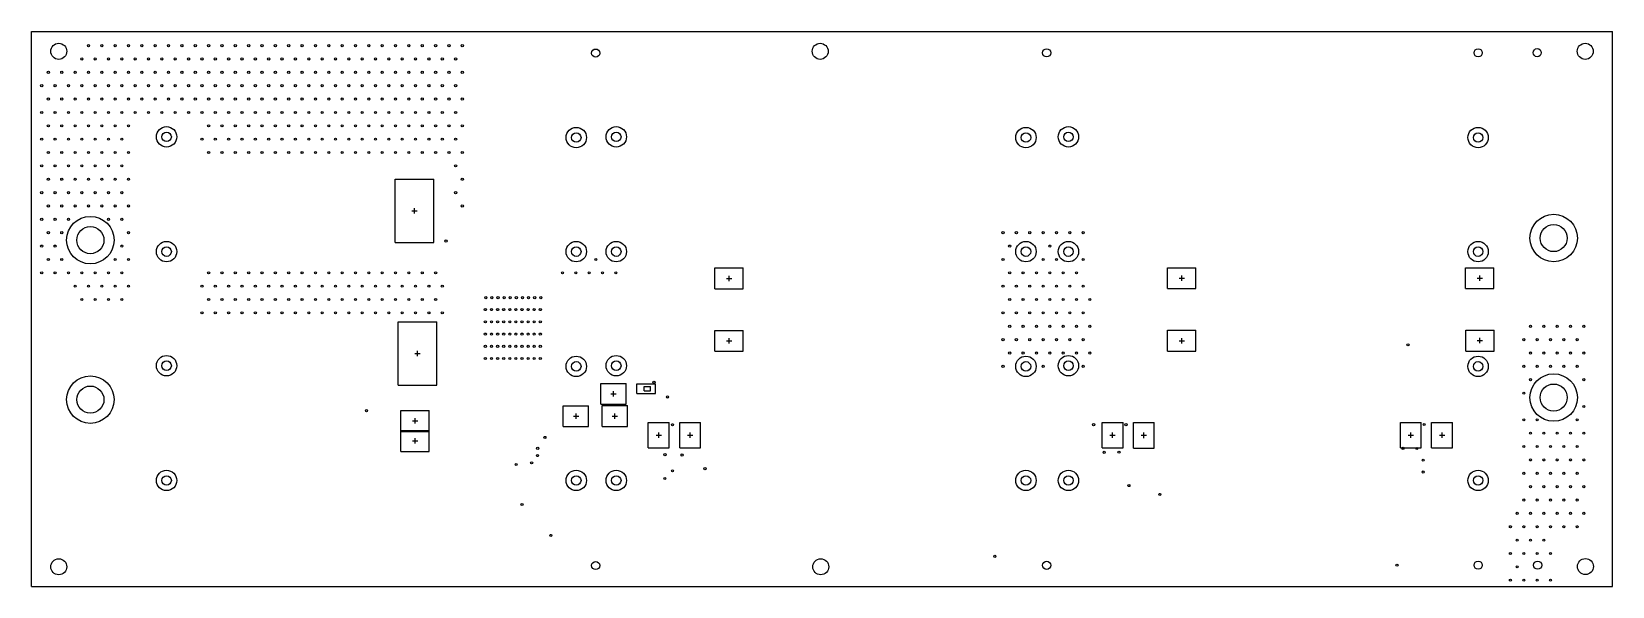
# Model space of a CAD drawing. Header units: millimetres. Extents: x 31 to 327, y 141 to 245.
import ezdxf

# ---------------------------------------------------------------- set-up
doc = ezdxf.new("R2010")
doc.units = ezdxf.units.MM
for name, color, linetype in [('Mechanical1', 6, 'Continuous'), ('Mechanical13', 56, 'Continuous'), ('Mechanical15', 56, 'Continuous'), ('MultiLayer', 9, 'Continuous'), ('PadHoleLayer', 156, 'Continuous'), ('ViaHoleLayer', 16, 'Continuous')]:
    doc.layers.add(name, color=color, linetype=linetype)

msp = doc.modelspace()

# ---------------------------------------------------------------- linework, layer by layer
at = {"layer": 'Mechanical1'}
for p, q in [((30.61, 245.11), (326.59, 245.11)), ((30.61, 141.35), (30.61, 245.11)), ((326.59, 141.35), (326.59, 245.11)), ((30.61, 141.35), (326.59, 141.35))]:
    msp.add_line(p, q, dxfattribs=at)
at = {"layer": 'Mechanical13'}
for p, q in [((145.31, 178.71), (146.51, 178.71)), ((145.31, 177.91), (145.31, 178.71)), ((145.31, 177.91), (146.51, 177.91)), ((146.51, 177.91), (146.51, 178.71))]:
    msp.add_line(p, q, dxfattribs=at)
at = {"layer": 'Mechanical15'}
for p, q in [((98.67, 205.69), (98.67, 217.54)), ((98.67, 217.54), (105.9, 217.54)), ((105.9, 205.69), (105.9, 217.54)), ((101.79, 211.62), (102.79, 211.62)), ((102.29, 211.12), (102.29, 212.12)), ((98.67, 205.69), (105.9, 205.69)), ((158.56, 197.01), (158.56, 200.91)), ((158.56, 200.91), (163.87, 200.91)), ((160.71, 198.96), (161.71, 198.96)), ((161.21, 198.46), (161.21, 199.46)), ((163.87, 197.01), (163.87, 200.91)), ((243.29, 197.04), (243.29, 200.95)), ((243.29, 200.95), (248.6, 200.95)), ((245.45, 199), (246.45, 199)), ((245.95, 198.5), (245.95, 199.5)), ((248.6, 197.04), (248.6, 200.95)), ((299.1, 197.06), (299.1, 200.96)), ((299.1, 200.96), (304.41, 200.96)), ((301.25, 199.01), (302.25, 199.01)), ((301.75, 198.51), (301.75, 199.51)), ((304.41, 197.06), (304.41, 200.96)), ((158.56, 197.01), (163.87, 197.01)), ((243.29, 197.04), (248.6, 197.04)), ((299.1, 197.06), (304.41, 197.06)), ((99.25, 179), (99.25, 190.85)), ((99.25, 190.85), (106.48, 190.85)), ((106.48, 179), (106.48, 190.85)), ((158.55, 185.32), (158.55, 189.23)), ((158.55, 189.23), (163.87, 189.23)), ((160.71, 187.27), (161.71, 187.27)), ((161.21, 186.77), (161.21, 187.77)), ((163.87, 185.32), (163.87, 189.23)), ((243.29, 185.35), (243.29, 189.25)), ((243.29, 189.25), (248.6, 189.25)), ((245.45, 187.3), (246.45, 187.3)), ((245.95, 186.8), (245.95, 187.8)), ((248.6, 185.35), (248.6, 189.25)), ((299.15, 185.37), (299.15, 189.28)), ((299.15, 189.28), (304.46, 189.28)), ((301.3, 187.32), (302.3, 187.32)), ((301.8, 186.83), (301.8, 187.82)), ((304.46, 185.37), (304.46, 189.28)), ((102.36, 184.92), (103.36, 184.92)), ((102.86, 184.42), (102.86, 185.42)), ((158.55, 185.32), (163.87, 185.32)), ((243.29, 185.35), (248.6, 185.35)), ((299.15, 185.37), (304.46, 185.37)), ((99.25, 179), (106.48, 179)), ((137.2, 179.32), (141.95, 179.32)), ((137.2, 175.42), (137.2, 179.32)), ((139.57, 176.87), (139.57, 177.87)), ((141.95, 175.42), (141.95, 179.32)), ((143.91, 179.21), (147.41, 179.21)), ((143.91, 177.41), (143.91, 179.21)), ((147.41, 177.41), (147.41, 179.21)), ((130.16, 171.23), (130.16, 175.13)), ((130.16, 175.13), (134.91, 175.13)), ((134.91, 171.23), (134.91, 175.13)), ((137.2, 175.42), (141.95, 175.42)), ((137.43, 171.25), (137.43, 175.15)), ((137.43, 175.15), (142.17, 175.15)), ((139.07, 177.37), (140.07, 177.37)), ((142.17, 171.25), (142.17, 175.15)), ((143.91, 177.41), (147.41, 177.41)), ((99.74, 174.24), (105.06, 174.24)), ((99.74, 170.34), (99.74, 174.24)), ((101.9, 172.29), (102.9, 172.29)), ((102.4, 171.79), (102.4, 172.79)), ((105.06, 170.34), (105.06, 174.24)), ((132.04, 173.18), (133.04, 173.18)), ((132.54, 172.68), (132.54, 173.68)), ((139.3, 173.2), (140.3, 173.2)), ((139.8, 172.7), (139.8, 173.7)), ((146.08, 167.27), (146.08, 172.02)), ((146.08, 172.02), (149.98, 172.02)), ((149.98, 167.27), (149.98, 172.02)), ((151.98, 167.25), (151.98, 172)), ((151.98, 172), (155.88, 172)), ((155.88, 167.25), (155.88, 172)), ((231.07, 167.25), (231.07, 171.99)), ((231.07, 171.99), (234.97, 171.99)), ((234.97, 167.25), (234.97, 171.99)), ((236.92, 167.23), (236.92, 171.97)), ((236.92, 171.97), (240.82, 171.97)), ((240.82, 167.23), (240.82, 171.97)), ((286.9, 167.24), (286.9, 171.99)), ((286.9, 171.99), (290.8, 171.99)), ((290.8, 167.24), (290.8, 171.99)), ((292.75, 167.25), (292.75, 172)), ((292.75, 172), (296.65, 172)), ((296.65, 167.25), (296.65, 172)), ((99.74, 170.51), (105.06, 170.51)), ((99.74, 166.6), (99.74, 170.51)), ((99.74, 170.34), (105.06, 170.34)), ((102.4, 168.05), (102.4, 169.05)), ((105.06, 166.6), (105.06, 170.51)), ((130.16, 171.23), (134.91, 171.23)), ((137.43, 171.25), (142.17, 171.25)), ((147.53, 169.65), (148.53, 169.65)), ((148.03, 169.15), (148.03, 170.15)), ((153.43, 169.63), (154.43, 169.63)), ((153.93, 169.13), (153.93, 170.13)), ((232.52, 169.62), (233.52, 169.62)), ((233.02, 169.12), (233.02, 170.12)), ((238.37, 169.6), (239.37, 169.6)), ((238.87, 169.1), (238.87, 170.1)), ((288.35, 169.62), (289.35, 169.62)), ((288.85, 169.12), (288.85, 170.12)), ((294.2, 169.63), (295.2, 169.63)), ((294.7, 169.13), (294.7, 170.13)), ((99.74, 166.6), (105.06, 166.6)), ((101.9, 168.55), (102.9, 168.55)), ((146.08, 167.27), (149.98, 167.27)), ((151.98, 167.25), (155.88, 167.25)), ((231.07, 167.25), (234.97, 167.25)), ((236.92, 167.23), (240.82, 167.23)), ((286.9, 167.24), (290.8, 167.24)), ((292.75, 167.25), (296.65, 167.25))]:
    msp.add_line(p, q, dxfattribs=at)
at = {"layer": 'MultiLayer'}
for centre, radius in [((55.88, 225.43), 1.91), ((132.59, 225.3), 1.91), ((140.08, 225.43), 1.91), ((216.79, 225.3), 1.91), ((224.74, 225.43), 1.91), ((301.45, 225.3), 1.91), ((41.61, 206.12), 4.44), ((315.6, 206.5), 4.44), ((55.88, 203.96), 1.91), ((132.59, 203.96), 1.91), ((140.08, 203.96), 1.91), ((216.79, 203.96), 1.91), ((224.74, 203.96), 1.91), ((301.45, 203.96), 1.91), ((55.88, 182.63), 1.91), ((132.59, 182.5), 1.91), ((140.08, 182.63), 1.91), ((216.79, 182.5), 1.91), ((224.74, 182.63), 1.91), ((301.45, 182.5), 1.91), ((41.61, 176.28), 4.44), ((315.6, 176.66), 4.44), ((55.88, 161.16), 1.91), ((132.59, 161.16), 1.91), ((140.08, 161.16), 1.91), ((216.79, 161.16), 1.91), ((224.74, 161.16), 1.91), ((301.45, 161.16), 1.91)]:
    msp.add_circle(centre, radius, dxfattribs=at)
at = {"layer": 'PadHoleLayer'}
for centre, radius in [((136.22, 241.1), 0.762), ((220.68, 241.15), 0.762), ((301.47, 241.15), 0.762), ((312.52, 241.17), 0.762), ((55.88, 225.43), 0.889), ((132.59, 225.3), 0.889), ((140.08, 225.43), 0.889), ((216.79, 225.3), 0.889), ((224.74, 225.43), 0.889), ((301.45, 225.3), 0.889), ((41.61, 206.12), 2.54), ((315.6, 206.5), 2.54), ((55.88, 203.96), 0.889), ((132.59, 203.96), 0.889), ((140.08, 203.96), 0.889), ((216.79, 203.96), 0.889), ((224.74, 203.96), 0.889), ((301.45, 203.96), 0.889), ((55.88, 182.63), 0.889), ((140.08, 182.63), 0.889), ((224.74, 182.63), 0.889), ((132.59, 182.5), 0.889), ((216.79, 182.5), 0.889), ((301.45, 182.5), 0.889), ((41.61, 176.28), 2.54), ((315.6, 176.66), 2.54), ((55.88, 161.16), 0.889), ((132.59, 161.16), 0.889), ((140.08, 161.16), 0.889), ((216.79, 161.16), 0.889), ((224.74, 161.16), 0.889), ((301.45, 161.16), 0.889), ((136.22, 145.24), 0.762), ((220.68, 145.29), 0.762), ((301.47, 145.31), 0.762), ((312.6, 145.31), 0.762)]:
    msp.add_circle(centre, radius, dxfattribs=at)
at = {"layer": 'ViaHoleLayer'}
for centre, radius in [((35.69, 241.43), 1.5), ((178.26, 241.43), 1.5), ((321.51, 241.43), 1.5), ((40, 240), 0.2), ((41.25, 242.5), 0.2), ((42.5, 240), 0.2), ((43.75, 242.5), 0.2), ((45, 240), 0.2), ((46.25, 242.5), 0.2), ((47.5, 240), 0.2), ((48.75, 242.5), 0.2), ((50, 240), 0.2), ((51.25, 242.5), 0.2), ((52.5, 240), 0.2), ((53.75, 242.5), 0.2), ((55, 240), 0.2), ((56.25, 242.5), 0.2), ((57.5, 240), 0.2), ((58.75, 242.5), 0.2), ((60, 240), 0.2), ((61.25, 242.5), 0.2), ((62.5, 240), 0.2), ((63.75, 242.5), 0.2), ((65, 240), 0.2), ((66.25, 242.5), 0.2), ((67.5, 240), 0.2), ((68.75, 242.5), 0.2), ((70, 240), 0.2), ((71.25, 242.5), 0.2), ((72.5, 240), 0.2), ((73.75, 242.5), 0.2), ((75, 240), 0.2), ((76.25, 242.5), 0.2), ((77.5, 240), 0.2), ((78.75, 242.5), 0.2), ((80, 240), 0.2), ((81.25, 242.5), 0.2), ((82.5, 240), 0.2), ((83.75, 242.5), 0.2), ((85, 240), 0.2), ((86.25, 242.5), 0.2), ((87.5, 240), 0.2), ((88.75, 242.5), 0.2), ((90, 240), 0.2), ((91.25, 242.5), 0.2), ((92.5, 240), 0.2), ((93.75, 242.5), 0.2), ((95, 240), 0.2), ((96.25, 242.5), 0.2), ((97.5, 240), 0.2), ((98.75, 242.5), 0.2), ((100, 240), 0.2), ((101.25, 242.5), 0.2), ((102.5, 240), 0.2), ((103.75, 242.5), 0.2), ((105, 240), 0.2), ((106.25, 242.5), 0.2), ((107.5, 240), 0.2), ((108.75, 242.5), 0.2), ((110, 240), 0.2), ((111.25, 242.5), 0.2), ((33.75, 237.5), 0.2), ((36.25, 237.5), 0.2), ((38.75, 237.5), 0.2), ((41.25, 237.5), 0.2), ((43.75, 237.5), 0.2), ((46.25, 237.5), 0.2), ((48.75, 237.5), 0.2), ((51.25, 237.5), 0.2), ((53.75, 237.5), 0.2), ((56.25, 237.5), 0.2), ((58.75, 237.5), 0.2), ((61.25, 237.5), 0.2), ((63.75, 237.5), 0.2), ((66.25, 237.5), 0.2), ((68.75, 237.5), 0.2), ((71.25, 237.5), 0.2), ((73.75, 237.5), 0.2), ((76.25, 237.5), 0.2), ((78.75, 237.5), 0.2), ((81.25, 237.5), 0.2), ((83.75, 237.5), 0.2), ((86.25, 237.5), 0.2), ((88.75, 237.5), 0.2), ((91.25, 237.5), 0.2), ((93.75, 237.5), 0.2), ((96.25, 237.5), 0.2), ((98.75, 237.5), 0.2), ((101.25, 237.5), 0.2), ((103.75, 237.5), 0.2), ((106.25, 237.5), 0.2), ((108.75, 237.5), 0.2), ((111.25, 237.5), 0.2), ((32.5, 235), 0.2), ((35, 235), 0.2), ((37.5, 235), 0.2), ((40, 235), 0.2), ((42.5, 235), 0.2), ((45, 235), 0.2), ((47.5, 235), 0.2), ((50, 235), 0.2), ((52.5, 235), 0.2), ((55, 235), 0.2), ((57.5, 235), 0.2), ((60, 235), 0.2), ((62.5, 235), 0.2), ((65, 235), 0.2), ((67.5, 235), 0.2), ((70, 235), 0.2), ((72.5, 235), 0.2), ((75, 235), 0.2), ((77.5, 235), 0.2), ((80, 235), 0.2), ((82.5, 235), 0.2), ((85, 235), 0.2), ((87.5, 235), 0.2), ((90, 235), 0.2), ((92.5, 235), 0.2), ((95, 235), 0.2), ((97.5, 235), 0.2), ((100, 235), 0.2), ((102.5, 235), 0.2), ((105, 235), 0.2), ((107.5, 235), 0.2), ((110, 235), 0.2), ((33.75, 232.5), 0.2), ((36.25, 232.5), 0.2), ((38.75, 232.5), 0.2), ((41.25, 232.5), 0.2), ((43.75, 232.5), 0.2), ((46.25, 232.5), 0.2), ((48.75, 232.5), 0.2), ((51.25, 232.5), 0.2), ((53.75, 232.5), 0.2), ((56.25, 232.5), 0.2), ((58.75, 232.5), 0.2), ((61.25, 232.5), 0.2), ((63.75, 232.5), 0.2), ((66.25, 232.5), 0.2), ((68.75, 232.5), 0.2), ((71.25, 232.5), 0.2), ((73.75, 232.5), 0.2), ((76.25, 232.5), 0.2), ((78.75, 232.5), 0.2), ((81.25, 232.5), 0.2), ((83.75, 232.5), 0.2), ((86.25, 232.5), 0.2), ((88.75, 232.5), 0.2), ((91.25, 232.5), 0.2), ((93.75, 232.5), 0.2), ((96.25, 232.5), 0.2), ((98.75, 232.5), 0.2), ((101.25, 232.5), 0.2), ((103.75, 232.5), 0.2), ((106.25, 232.5), 0.2), ((108.75, 232.5), 0.2), ((111.25, 232.5), 0.2), ((32.5, 230), 0.2), ((35, 230), 0.2), ((37.5, 230), 0.2), ((40, 230), 0.2), ((42.5, 230), 0.2), ((45, 230), 0.2), ((47.5, 230), 0.2), ((50, 230), 0.2), ((52.5, 230), 0.2), ((55, 230), 0.2), ((57.5, 230), 0.2), ((60, 230), 0.2), ((62.5, 230), 0.2), ((65, 230), 0.2), ((67.5, 230), 0.2), ((70, 230), 0.2), ((72.5, 230), 0.2), ((75, 230), 0.2), ((77.5, 230), 0.2), ((80, 230), 0.2), ((82.5, 230), 0.2), ((85, 230), 0.2), ((87.5, 230), 0.2), ((90, 230), 0.2), ((92.5, 230), 0.2), ((95, 230), 0.2), ((97.5, 230), 0.2), ((100, 230), 0.2), ((102.5, 230), 0.2), ((105, 230), 0.2), ((107.5, 230), 0.2), ((110, 230), 0.2), ((32.5, 225), 0.2), ((33.75, 227.5), 0.2), ((35, 225), 0.2), ((36.25, 227.5), 0.2), ((37.5, 225), 0.2), ((38.75, 227.5), 0.2), ((40, 225), 0.2), ((41.25, 227.5), 0.2), ((42.5, 225), 0.2), ((43.75, 227.5), 0.2), ((45, 225), 0.2), ((46.25, 227.5), 0.2), ((47.5, 225), 0.2), ((48.75, 227.5), 0.2), ((62.5, 225), 0.2), ((63.75, 227.5), 0.2), ((65, 225), 0.2), ((66.25, 227.5), 0.2), ((67.5, 225), 0.2), ((68.75, 227.5), 0.2), ((70, 225), 0.2), ((71.25, 227.5), 0.2), ((72.5, 225), 0.2), ((73.75, 227.5), 0.2), ((75, 225), 0.2), ((76.25, 227.5), 0.2), ((77.5, 225), 0.2), ((78.75, 227.5), 0.2), ((80, 225), 0.2), ((81.25, 227.5), 0.2), ((82.5, 225), 0.2), ((83.75, 227.5), 0.2), ((85, 225), 0.2), ((86.25, 227.5), 0.2), ((87.5, 225), 0.2), ((88.75, 227.5), 0.2), ((90, 225), 0.2), ((91.25, 227.5), 0.2), ((92.5, 225), 0.2), ((93.75, 227.5), 0.2), ((95, 225), 0.2), ((96.25, 227.5), 0.2), ((97.5, 225), 0.2), ((98.75, 227.5), 0.2), ((100, 225), 0.2), ((101.25, 227.5), 0.2), ((102.5, 225), 0.2), ((103.75, 227.5), 0.2), ((105, 225), 0.2), ((106.25, 227.5), 0.2), ((107.5, 225), 0.2), ((108.75, 227.5), 0.2), ((110, 225), 0.2), ((111.25, 227.5), 0.2), ((33.75, 222.5), 0.2), ((36.25, 222.5), 0.2), ((38.75, 222.5), 0.2), ((41.25, 222.5), 0.2), ((43.75, 222.5), 0.2), ((46.25, 222.5), 0.2), ((48.75, 222.5), 0.2), ((63.75, 222.5), 0.2), ((66.25, 222.5), 0.2), ((68.75, 222.5), 0.2), ((71.25, 222.5), 0.2), ((73.75, 222.5), 0.2), ((76.25, 222.5), 0.2), ((78.75, 222.5), 0.2), ((81.25, 222.5), 0.2), ((83.75, 222.5), 0.2), ((86.25, 222.5), 0.2), ((88.75, 222.5), 0.2), ((91.25, 222.5), 0.2), ((93.75, 222.5), 0.2), ((96.25, 222.5), 0.2), ((98.75, 222.5), 0.2), ((101.25, 222.5), 0.2), ((103.75, 222.5), 0.2), ((106.25, 222.5), 0.2), ((108.75, 222.5), 0.2), ((111.25, 222.5), 0.2), ((32.5, 220), 0.2), ((35, 220), 0.2), ((37.5, 220), 0.2), ((40, 220), 0.2), ((42.5, 220), 0.2), ((45, 220), 0.2), ((47.5, 220), 0.2), ((110, 220), 0.2), ((33.75, 217.5), 0.2), ((36.25, 217.5), 0.2), ((38.75, 217.5), 0.2), ((41.25, 217.5), 0.2), ((43.75, 217.5), 0.2), ((46.25, 217.5), 0.2), ((48.75, 217.5), 0.2), ((111.25, 217.5), 0.2), ((32.5, 215), 0.2), ((35, 215), 0.2), ((37.5, 215), 0.2), ((40, 215), 0.2), ((42.5, 215), 0.2), ((45, 215), 0.2), ((47.5, 215), 0.2), ((110, 215), 0.2), ((32.5, 210), 0.2), ((33.75, 212.5), 0.2), ((35, 210), 0.2), ((36.25, 212.5), 0.2), ((37.5, 210), 0.2), ((38.75, 212.5), 0.2), ((41.25, 212.5), 0.2), ((43.75, 212.5), 0.2), ((45, 210), 0.2), ((46.25, 212.5), 0.2), ((47.5, 210), 0.2), ((48.75, 212.5), 0.2), ((111.25, 212.5), 0.2), ((33.75, 207.5), 0.2), ((36.25, 207.5), 0.2), ((48.75, 207.5), 0.2), ((212.5, 207.5), 0.2), ((215, 207.5), 0.2), ((217.5, 207.5), 0.2), ((220, 207.5), 0.2), ((222.5, 207.5), 0.2), ((225, 207.5), 0.2), ((227.5, 207.5), 0.2), ((32.5, 205), 0.2), ((35, 205), 0.2), ((47.5, 205), 0.2), ((108.2, 205.94), 0.2), ((213.75, 205), 0.2), ((221.25, 205), 0.2), ((33.75, 202.5), 0.2), ((36.25, 202.5), 0.2), ((46.25, 202.5), 0.2), ((48.75, 202.5), 0.2), ((136.25, 202.5), 0.2), ((212.5, 202.5), 0.2), ((220, 202.5), 0.2), ((222.5, 202.5), 0.2), ((227.5, 202.5), 0.2), ((32.5, 200), 0.2), ((35, 200), 0.2), ((37.5, 200), 0.2), ((40, 200), 0.2), ((42.5, 200), 0.2), ((45, 200), 0.2), ((47.5, 200), 0.2), ((63.75, 200), 0.2), ((66.25, 200), 0.2), ((68.75, 200), 0.2), ((71.25, 200), 0.2), ((73.75, 200), 0.2), ((76.25, 200), 0.2), ((78.75, 200), 0.2), ((81.25, 200), 0.2), ((83.75, 200), 0.2), ((86.25, 200), 0.2), ((88.75, 200), 0.2), ((91.25, 200), 0.2), ((93.75, 200), 0.2), ((96.25, 200), 0.2), ((98.75, 200), 0.2), ((101.25, 200), 0.2), ((103.75, 200), 0.2), ((106.25, 200), 0.2), ((130, 200), 0.2), ((132.5, 200), 0.2), ((135, 200), 0.2), ((137.5, 200), 0.2), ((140, 200), 0.2), ((213.75, 200), 0.2), ((216.25, 200), 0.2), ((218.75, 200), 0.2), ((221.25, 200), 0.2), ((223.75, 200), 0.2), ((226.25, 200), 0.2), ((38.75, 197.5), 0.2), ((41.25, 197.5), 0.2), ((43.75, 197.5), 0.2), ((46.25, 197.5), 0.2), ((48.75, 197.5), 0.2), ((62.5, 197.5), 0.2), ((65, 197.5), 0.2), ((67.5, 197.5), 0.2), ((70, 197.5), 0.2), ((72.5, 197.5), 0.2), ((75, 197.5), 0.2), ((77.5, 197.5), 0.2), ((80, 197.5), 0.2), ((82.5, 197.5), 0.2), ((85, 197.5), 0.2), ((87.5, 197.5), 0.2), ((90, 197.5), 0.2), ((92.5, 197.5), 0.2), ((95, 197.5), 0.2), ((97.5, 197.5), 0.2), ((100, 197.5), 0.2), ((102.5, 197.5), 0.2), ((105, 197.5), 0.2), ((107.5, 197.5), 0.2), ((115.65, 195.34), 0.2), ((116.79, 195.34), 0.2), ((117.94, 195.34), 0.2), ((119.08, 195.34), 0.2), ((120.22, 195.34), 0.2), ((121.37, 195.34), 0.2), ((122.51, 195.34), 0.2), ((123.65, 195.34), 0.2), ((124.8, 195.34), 0.2), ((125.94, 195.34), 0.2), ((212.5, 197.5), 0.2), ((215, 197.5), 0.2), ((217.5, 197.5), 0.2), ((220, 197.5), 0.2), ((222.5, 197.5), 0.2), ((225, 197.5), 0.2), ((227.5, 197.5), 0.2), ((40, 195), 0.2), ((42.5, 195), 0.2), ((45, 195), 0.2), ((47.5, 195), 0.2), ((62.5, 192.5), 0.2), ((63.75, 195), 0.2), ((65, 192.5), 0.2), ((66.25, 195), 0.2), ((67.5, 192.5), 0.2), ((68.75, 195), 0.2), ((70, 192.5), 0.2), ((71.25, 195), 0.2), ((72.5, 192.5), 0.2), ((73.75, 195), 0.2), ((75, 192.5), 0.2), ((76.25, 195), 0.2), ((77.5, 192.5), 0.2), ((78.75, 195), 0.2), ((80, 192.5), 0.2), ((81.25, 195), 0.2), ((82.5, 192.5), 0.2), ((83.75, 195), 0.2), ((85, 192.5), 0.2), ((86.25, 195), 0.2), ((87.5, 192.5), 0.2), ((88.75, 195), 0.2), ((90, 192.5), 0.2), ((91.25, 195), 0.2), ((92.5, 192.5), 0.2), ((93.75, 195), 0.2), ((95, 192.5), 0.2), ((96.25, 195), 0.2), ((97.5, 192.5), 0.2), ((98.75, 195), 0.2), ((100, 192.5), 0.2), ((101.25, 195), 0.2), ((102.5, 192.5), 0.2), ((103.75, 195), 0.2), ((105, 192.5), 0.2), ((106.25, 195), 0.2), ((107.5, 192.5), 0.2), ((115.57, 193.12), 0.2), ((116.71, 193.12), 0.2), ((117.86, 193.12), 0.2), ((119, 193.12), 0.2), ((120.14, 193.12), 0.2), ((121.28, 193.12), 0.2), ((122.43, 193.12), 0.2), ((123.57, 193.12), 0.2), ((124.71, 193.12), 0.2), ((125.86, 193.12), 0.2), ((212.5, 192.5), 0.2), ((213.75, 195), 0.2), ((215, 192.5), 0.2), ((216.25, 195), 0.2), ((217.5, 192.5), 0.2), ((218.75, 195), 0.2), ((220, 192.5), 0.2), ((221.25, 195), 0.2), ((222.5, 192.5), 0.2), ((223.75, 195), 0.2), ((225, 192.5), 0.2), ((226.25, 195), 0.2), ((227.5, 192.5), 0.2), ((228.75, 195), 0.2), ((115.57, 190.83), 0.2), ((116.71, 190.83), 0.2), ((117.86, 190.83), 0.2), ((119, 190.83), 0.2), ((120.14, 190.83), 0.2), ((121.28, 190.83), 0.2), ((122.43, 190.83), 0.2), ((123.57, 190.83), 0.2), ((124.71, 190.83), 0.2), ((125.86, 190.83), 0.2), ((213.75, 190), 0.2), ((216.25, 190), 0.2), ((218.75, 190), 0.2), ((221.25, 190), 0.2), ((223.75, 190), 0.2), ((226.25, 190), 0.2), ((228.75, 190), 0.2), ((311.25, 190), 0.2), ((313.75, 190), 0.2), ((316.25, 190), 0.2), ((318.75, 190), 0.2), ((321.25, 190), 0.2), ((115.57, 188.54), 0.2), ((116.71, 188.54), 0.2), ((117.86, 188.54), 0.2), ((119, 188.54), 0.2), ((120.14, 188.54), 0.2), ((121.28, 188.54), 0.2), ((122.43, 188.54), 0.2), ((123.57, 188.54), 0.2), ((124.71, 188.54), 0.2), ((125.86, 188.54), 0.2), ((212.5, 187.5), 0.2), ((215, 187.5), 0.2), ((217.5, 187.5), 0.2), ((220, 187.5), 0.2), ((222.5, 187.5), 0.2), ((225, 187.5), 0.2), ((227.5, 187.5), 0.2), ((288.32, 186.54), 0.2), ((310, 187.5), 0.2), ((312.5, 187.5), 0.2), ((315, 187.5), 0.2), ((317.5, 187.5), 0.2), ((320, 187.5), 0.2), ((115.57, 186.26), 0.2), ((115.57, 183.97), 0.2), ((116.71, 186.26), 0.2), ((116.71, 183.97), 0.2), ((117.86, 186.26), 0.2), ((117.86, 183.97), 0.2), ((119, 186.26), 0.2), ((119, 183.97), 0.2), ((120.14, 186.26), 0.2), ((120.14, 183.97), 0.2), ((121.28, 186.26), 0.2), ((121.28, 183.97), 0.2), ((122.43, 186.26), 0.2), ((122.43, 183.97), 0.2), ((123.57, 186.26), 0.2), ((123.57, 183.97), 0.2), ((124.71, 186.26), 0.2), ((124.71, 183.97), 0.2), ((125.86, 186.26), 0.2), ((125.86, 183.97), 0.2), ((213.75, 185), 0.2), ((216.25, 185), 0.2), ((218.75, 185), 0.2), ((221.25, 185), 0.2), ((223.75, 185), 0.2), ((226.25, 185), 0.2), ((228.75, 185), 0.2), ((311.25, 185), 0.2), ((313.75, 185), 0.2), ((316.25, 185), 0.2), ((318.75, 185), 0.2), ((321.25, 185), 0.2), ((212.5, 182.5), 0.2), ((220, 182.5), 0.2), ((227.5, 182.5), 0.2), ((310, 182.5), 0.2), ((312.5, 182.5), 0.2), ((315, 182.5), 0.2), ((317.5, 182.5), 0.2), ((320, 182.5), 0.2), ((147.14, 179.53), 0.2), ((310, 177.5), 0.2), ((311.25, 180), 0.2), ((321.25, 180), 0.2), ((149.67, 176.77), 0.2), ((321.25, 175), 0.2), ((93.32, 174.22), 0.2), ((150.62, 171.58), 0.2), ((229.46, 171.6), 0.2), ((235.52, 171.59), 0.2), ((291.35, 171.62), 0.2), ((310, 172.5), 0.2), ((312.5, 172.5), 0.2), ((320, 172.5), 0.2), ((126.72, 169.21), 0.2), ((311.25, 170), 0.2), ((313.75, 170), 0.2), ((316.25, 170), 0.2), ((318.75, 170), 0.2), ((321.25, 170), 0.2), ((125.32, 165.81), 0.2), ((125.37, 167.16), 0.2), ((149.2, 165.99), 0.2), ((152.4, 165.91), 0.2), ((231.44, 166.42), 0.2), ((234.21, 166.45), 0.2), ((287.4, 167.16), 0.2), ((289.97, 167.13), 0.2), ((310, 167.5), 0.2), ((312.5, 167.5), 0.2), ((315, 167.5), 0.2), ((317.5, 167.5), 0.2), ((320, 167.5), 0.2), ((121.34, 164.13), 0.2), ((124.23, 164.47), 0.2), ((150.62, 162.97), 0.2), ((156.69, 163.37), 0.2), ((291.16, 164.95), 0.2), ((291.16, 162.74), 0.2), ((311.25, 165), 0.2), ((313.75, 165), 0.2), ((316.25, 165), 0.2), ((318.75, 165), 0.2), ((321.25, 165), 0.2), ((149.17, 161.52), 0.2), ((236.07, 160.2), 0.2), ((310, 162.5), 0.2), ((311.25, 160), 0.2), ((312.5, 162.5), 0.2), ((313.75, 160), 0.2), ((315, 162.5), 0.2), ((316.25, 160), 0.2), ((317.5, 162.5), 0.2), ((318.75, 160), 0.2), ((320, 162.5), 0.2), ((321.25, 160), 0.2), ((241.86, 158.55), 0.2), ((310, 157.5), 0.2), ((312.5, 157.5), 0.2), ((315, 157.5), 0.2), ((317.5, 157.5), 0.2), ((320, 157.5), 0.2), ((122.43, 156.67), 0.2), ((308.75, 155), 0.2), ((311.25, 155), 0.2), ((313.75, 155), 0.2), ((316.25, 155), 0.2), ((318.75, 155), 0.2), ((321.25, 155), 0.2), ((127.84, 150.88), 0.2), ((307.5, 152.5), 0.2), ((310, 152.5), 0.2), ((312.5, 152.5), 0.2), ((315, 152.5), 0.2), ((317.5, 152.5), 0.2), ((320, 152.5), 0.2), ((308.75, 150), 0.2), ((311.25, 150), 0.2), ((313.75, 150), 0.2), ((35.69, 145.01), 1.5), ((178.36, 145.01), 1.5), ((210.95, 146.96), 0.2), ((286.26, 145.31), 0.2), ((307.5, 147.5), 0.2), ((308.75, 145), 0.2), ((310, 147.5), 0.2), ((312.5, 147.5), 0.2), ((315, 147.5), 0.2), ((321.54, 145.06), 1.5), ((307.5, 142.5), 0.2), ((310, 142.5), 0.2), ((312.5, 142.5), 0.2), ((315, 142.5), 0.2)]:
    msp.add_circle(centre, radius, dxfattribs=at)

doc.saveas('drawing.dxf')
